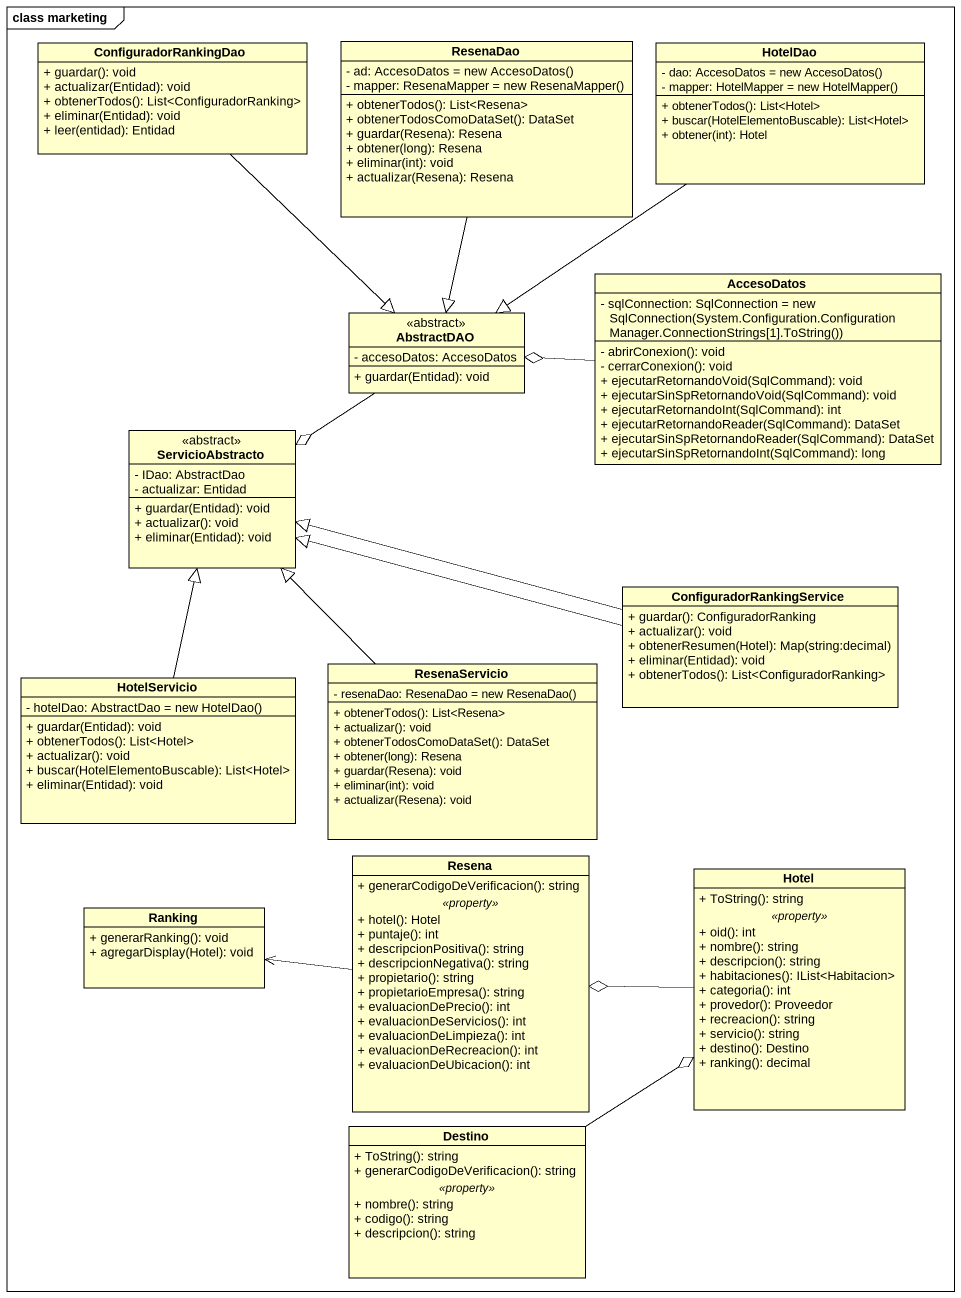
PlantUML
@startuml
mainframe class marketing
hide circle
hide empty members
skinparam classAttributeIconSize 0
class ConfiguradorRankingDao {
  + guardar(): void
  + actualizar(Entidad): void
  + obtenerTodos(): List<ConfiguradorRanking>
  + eliminar(Entidad): void
  + leer(entidad): Entidad
}
class ResenaDao {
  {field} - ad: AccesoDatos = new AccesoDatos()
  {field} - mapper: ResenaMapper = new ResenaMapper()
  + obtenerTodos(): List<Resena>
  + obtenerTodosComoDataSet(): DataSet
  + guardar(Resena): Resena
  + obtener(long): Resena
  + eliminar(int): void
  + actualizar(Resena): Resena
}
class HotelDao {
  {field} - dao: AccesoDatos = new AccesoDatos()
  {field} - mapper: HotelMapper = new HotelMapper()
  + obtenerTodos(): List<Hotel>
  + buscar(HotelElementoBuscable): List<Hotel>
  + obtener(int): Hotel
}
class AccesoDatos {
  {field} - sqlConnection: SqlConnection = new SqlConnection(System.Configuration.ConfigurationManager.ConnectionStrings[1].ToString())
  - abrirConexion(): void
  - cerrarConexion(): void
  + ejecutarRetornandoVoid(SqlCommand): void
  + ejecutarSinSpRetornandoVoid(SqlCommand): void
  + ejecutarRetornandoInt(SqlCommand): int
  + ejecutarRetornandoReader(SqlCommand): DataSet
  + ejecutarSinSpRetornandoReader(SqlCommand): DataSet
  + ejecutarSinSpRetornandoInt(SqlCommand): long
}
class AbstractDAO <<abstract>> {
  - accesoDatos: AccesoDatos
  + guardar(Entidad): void
}
class ServicioAbstracto <<abstract>> {
  - IDao: AbstractDao
  - actualizar: Entidad
  + guardar(Entidad): void
  + actualizar(): void
  + eliminar(Entidad): void
}
class ConfiguradorRankingService {
  + guardar(): ConfiguradorRanking
  + actualizar(): void
  + obtenerResumen(Hotel): Map(string:decimal)
  + eliminar(Entidad): void
  + obtenerTodos(): List<ConfiguradorRanking>
}
class ResenaServicio {
  {field} - resenaDao: ResenaDao = new ResenaDao()
  + obtenerTodos(): List<Resena>
  + actualizar(): void
  + obtenerTodosComoDataSet(): DataSet
  + obtener(long): Resena
  + guardar(Resena): void
  + eliminar(int): void
  + actualizar(Resena): void
}
class HotelServicio {
  {field} - hotelDao: AbstractDao = new HotelDao()
  + guardar(Entidad): void
  + obtenerTodos(): List<Hotel>
  + actualizar(): void
  + buscar(HotelElementoBuscable): List<Hotel>
  + eliminar(Entidad): void
}
class Resena {
  + generarCodigoDeVerificacion(): string
  .. <<property>> ..
  + hotel(): Hotel
  + puntaje(): int
  + descripcionPositiva(): string
  + descripcionNegativa(): string
  + propietario(): string
  + propietarioEmpresa(): string
  + evaluacionDePrecio(): int
  + evaluacionDeServicios(): int
  + evaluacionDeLimpieza(): int
  + evaluacionDeRecreacion(): int
  + evaluacionDeUbicacion(): int
}
class Hotel {
  + ToString(): string
  .. <<property>> ..
  + oid(): int
  + nombre(): string
  + descripcion(): string
  + habitaciones(): IList<Habitacion>
  + categoria(): int
  + provedor(): Proveedor
  + recreacion(): string
  + servicio(): string
  + destino(): Destino
  + ranking(): decimal
}
class Ranking {
  + generarRanking(): void
  + agregarDisplay(Hotel): void
}
class Destino {
  + ToString(): string
  + generarCodigoDeVerificacion(): string
  .. <<property>> ..
  + nombre(): string
  + codigo(): string
  + descripcion(): string
}
ConfiguradorRankingDao --|> AbstractDAO
ConfiguradorRankingDao --|> AbstractDAO
ResenaDao --|> AbstractDAO
ResenaDao --|> AbstractDAO
HotelDao --|> AbstractDAO
AccesoDatos -left-o AbstractDAO
AbstractDAO --o ServicioAbstracto
ConfiguradorRankingService -left-|> ServicioAbstracto
ConfiguradorRankingService -left-|> ServicioAbstracto
ResenaServicio -up-|> ServicioAbstracto
ResenaServicio -up-|> ServicioAbstracto
HotelServicio -up-|> ServicioAbstracto
HotelServicio -up-|> ServicioAbstracto
Resena -left-> Ranking
Hotel -left-o Resena
Destino -up-o Hotel
@enduml
